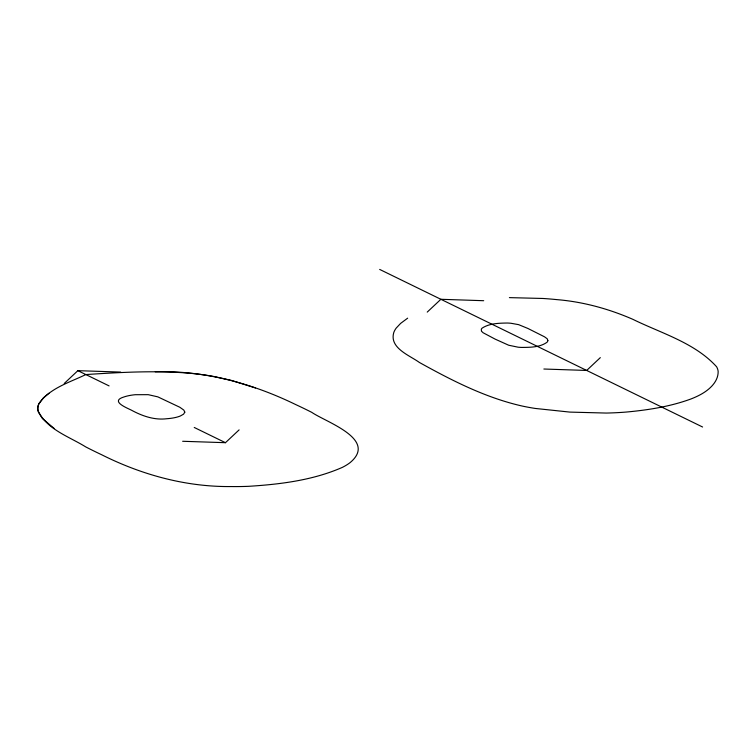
<?xml version="1.0" encoding="UTF-8"?>
<svg xmlns="http://www.w3.org/2000/svg" width="756" height="756" viewBox="0 0 756 756"><rect width="100%" height="100%" fill="white"/><g stroke="black" fill="none" stroke-linecap="round" stroke-linejoin="round"><path stroke-width="1.13" d="M64.222 383.49L77.868 370.667L120.676 372.084M182.65 441.277L225.458 442.695L239.104 429.88M427.235 312.105L440.88 299.291L483.689 300.708M600.321 357.626L586.684 370.449L543.866 369.022M48.979 393.243L43.413 397.788L38.669 404.29A98.979 31.894 1.3 0 0 38.017 410.64C46.692 429.474 69.202 436.599 85.768 446.928A663.182 213.721 1.3 0 0 101.729 454.781C141.854 474.891 186.052 487.025 231.128 486.552A105.424 33.973 1.3 0 0 248.45 486.325C280.306 484.341 312.946 480.296 342.402 467.359A105.424 33.973 1.3 0 0 350.236 462.502C377.924 439.198 325.751 422.065 311.803 412.37A663.182 213.721 1.3 0 0 295.653 404.545C252.022 383.311 204.082 370.289 155.282 371.782M407.654 318.172L400.642 323.379L396.191 328.104A121.177 39.047 1.3 0 0 393.791 332.489C389.113 348.043 409.572 355.339 419.334 362.426C451.861 380.504 485.607 397.779 522.141 406.029A99.168 31.96 1.3 0 0 535.21 408.438L569.863 412.096L606.255 413.06A115.262 37.148 1.3 0 0 626.308 412.048C648.175 410.045 670.147 406.577 690.842 399.017A115.262 37.148 1.3 0 0 702.088 393.706C710.016 389.085 718.332 381.393 718.153 371.498A99.168 31.96 1.3 0 0 716.603 366.764C694.802 342.733 661.302 333.301 632.838 319.315C608.656 308.788 582.961 301.738 556.633 299.603A121.177 39.047 1.3 0 0 542.95 298.469L509.393 297.628M255.49 387.96L231.26 380.372L214.78 376.668A99.622 32.102 1.3 0 0 187.809 373.077C153.855 370.412 119.76 372.368 85.834 374.56C69.675 382.404 50.293 387.96 39.255 403.071A99.622 32.102 1.3 0 0 38.48 412.266L42.393 418.512L54.319 428.576M379.673 269.42L702.598 427.017M77.868 370.667L109.091 385.91M194.235 427.461L225.458 442.695M547.854 340.465L547.713 341.202A18.73 6.039 1.3 0 1 546.871 342.373C539.661 347.42 530.277 347.335 521.81 347.429A18.73 6.039 1.3 0 1 518.077 347.184L508.703 345.237L495.152 339.132L483.084 332.735L481.459 331.175L481.326 329.247A17.851 5.755 1.3 0 1 482.177 328.095C489.501 323.341 498.78 323.162 507.248 323.029A17.851 5.755 1.3 0 1 510.962 323.266L518.644 324.655L527.896 328.454L544.518 336.817L547.174 338.735L547.854 340.465M184.814 412.143L183.576 414.165L180.315 415.998A25.874 8.335 1.3 0 1 176.535 417.236A25.307 8.155 1.3 0 1 173.152 417.964A25.874 8.335 1.3 0 1 166.792 418.729C154.3 420.298 142.241 416.017 131.421 410.177C126.403 407.664 110.017 401.219 123.786 397.023A28.095 9.053 1.3 0 1 135.211 394.708L148.214 394.67L157.834 396.862L179.834 407.267L183.821 410.092L184.814 412.143"/></g></svg>
